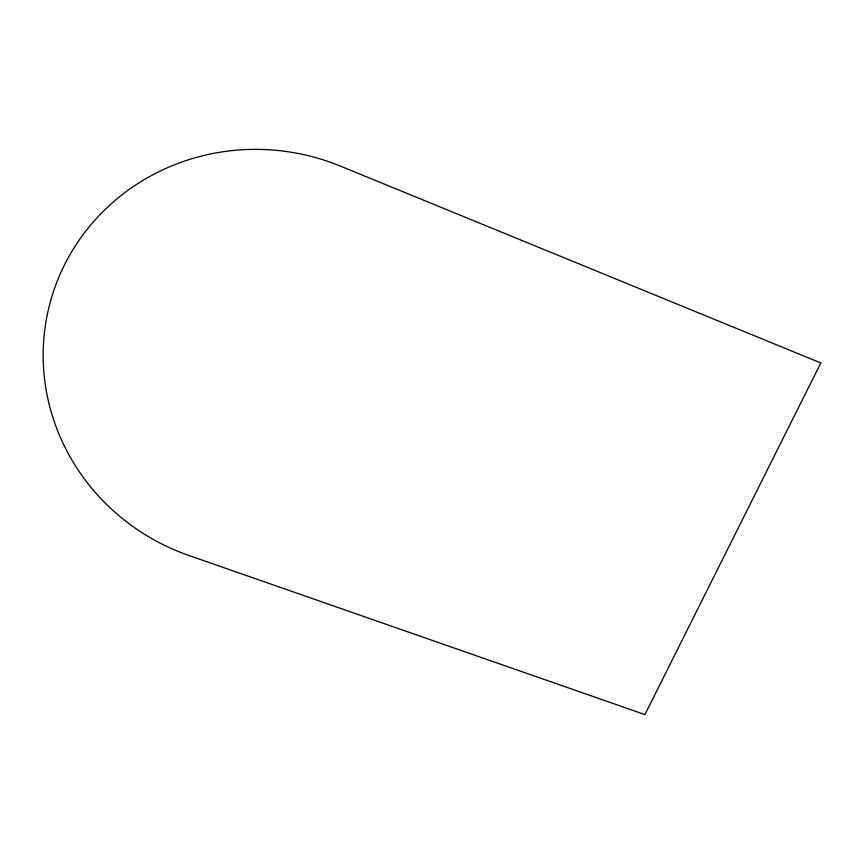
<?xml version="1.0" encoding="UTF-8"?>
<svg xmlns="http://www.w3.org/2000/svg" width="864" height="864" viewBox="0 0 864 864"><rect width="100%" height="100%" fill="white"/><g stroke="black" fill="none" stroke-linecap="round" stroke-linejoin="round"><path stroke-width="1.3" d="M820.8 362.966L644.944 714.593L188.935 555.498A216.335 208.872 13.9 0 1 56.894 282.042A216.335 208.872 13.9 0 1 340.373 166.082L820.8 362.966"/></g></svg>
